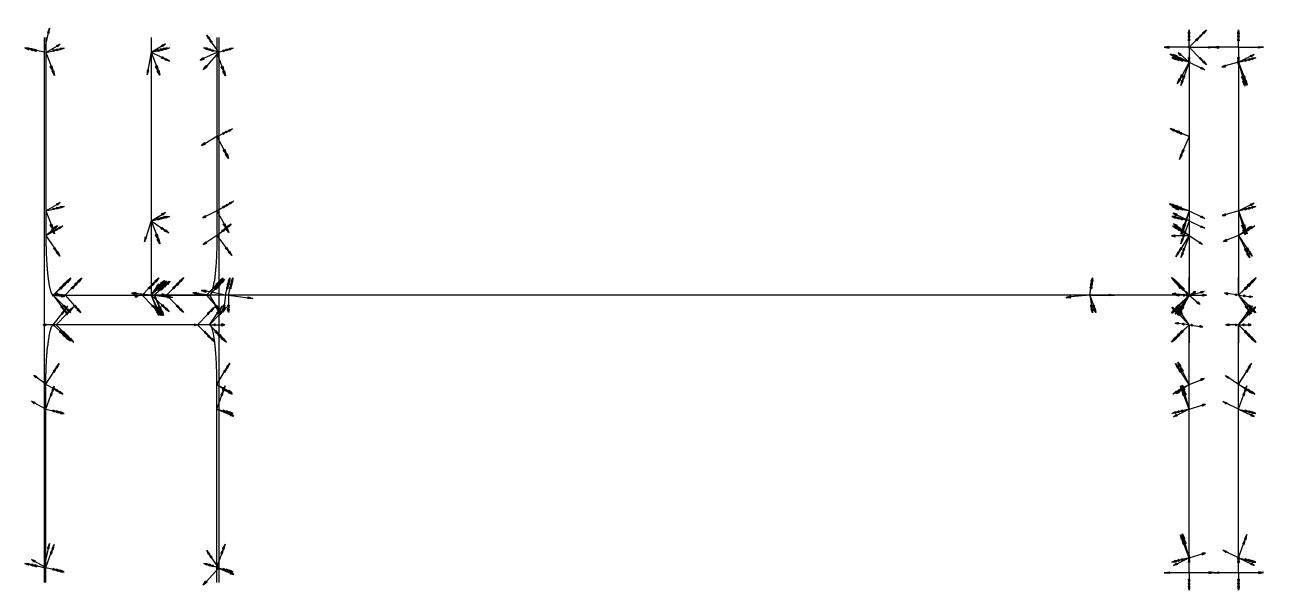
# Model space of a CAD drawing. Header units: millimetres. Extents: x -10381 to 13, y -147 to 180.
# Drawn here: x -10381 to -9881, y -113 to 115 of the extents above; entities that cross this region are included whole.
import ezdxf

# ---------------------------------------------------------------- set-up
doc = ezdxf.new("R2010")
doc.units = ezdxf.units.MM
for name, color, linetype in [('AutoDetect_10_31', 1, 'Continuous'), ('AutoDetect_10_32', 1, 'Continuous'), ('AutoDetect_10_44', 1, 'Continuous'), ('AutoDetect_10_53', 1, 'Continuous'), ('AutoDetect_11_48', 1, 'Continuous'), ('AutoDetect_12_39', 1, 'Continuous'), ('AutoDetect_13_27', 1, 'Continuous'), ('AutoDetect_13_28', 1, 'Continuous'), ('AutoDetect_13_42', 1, 'Continuous'), ('AutoDetect_13_51', 1, 'Continuous'), ('AutoDetect_14_26', 1, 'Continuous'), ('AutoDetect_14_41', 1, 'Continuous'), ('AutoDetect_14_50', 1, 'Continuous'), ('AutoDetect_17_33', 1, 'Continuous'), ('AutoDetect_17_36', 1, 'Continuous'), ('AutoDetect_17_45', 1, 'Continuous'), ('AutoDetect_18_34', 1, 'Continuous'), ('AutoDetect_18_37', 1, 'Continuous'), ('AutoDetect_18_46', 1, 'Continuous'), ('AutoDetect_24_30', 1, 'Continuous'), ('AutoDetect_25_29', 1, 'Continuous'), ('AutoDetect_42_43', 1, 'Continuous'), ('AutoDetect_43_52', 1, 'Continuous'), ('AutoDetect_44_40', 1, 'Continuous'), ('AutoDetect_45_49', 1, 'Continuous'), ('AutoDetect_9_35', 1, 'Continuous'), ('AutoDetect_9_38', 1, 'Continuous'), ('AutoDetect_9_47', 1, 'Continuous'), ('Rippe_ID_GUID_0534A91A_F6E1_4cdb_B717_B08544112096', 1, 'Continuous')]:
    doc.layers.add(name, color=color, linetype=linetype)

# ---------------------------------------------------------------- blocks, each defined once
blk = doc.blocks.new('Kontrollpunkt')
at = {"color": 0}
for q in [(0, 6), (8, 0), (0, 0, 4)]:
    blk.add_line((0, 0), q, dxfattribs=at)
for points in [[(0.25, 8, -0.25), (-0.25, 8, -0.25), (-0.25, 8, 0.25), (0, 10, 0), (-0.25, 8, -0.25), (0.25, 8, 0.25), (0, 10, 0), (0.25, 8, -0.25), (0.25, 8, 0.25), (-0.25, 8, 0.25)], [(0.25, 6, -0.25), (-0.25, 6, -0.25), (-0.25, 6, 0.25), (0, 8, 0), (-0.25, 6, -0.25), (0.25, 6, 0.25), (0, 8, 0), (0.25, 6, -0.25), (0.25, 6, 0.25), (-0.25, 6, 0.25)], [(0.25, 0.25, 4), (-0.25, 0.25, 4), (-0.25, -0.25, 4), (0, 0, 6), (-0.25, 0.25, 4), (0.25, -0.25, 4), (0, 0, 6), (0.25, 0.25, 4), (0.25, -0.25, 4), (-0.25, -0.25, 4)], [(0.25, 0.25, 6), (-0.25, 0.25, 6), (-0.25, -0.25, 6), (0, 0, 8), (-0.25, 0.25, 6), (0.25, -0.25, 6), (0, 0, 8), (0.25, 0.25, 6), (0.25, -0.25, 6), (-0.25, -0.25, 6)], [(0.25, 0.25, 8), (-0.25, 0.25, 8), (-0.25, -0.25, 8), (0, 0, 10), (-0.25, 0.25, 8), (0.25, -0.25, 8), (0, 0, 10), (0.25, 0.25, 8), (0.25, -0.25, 8), (-0.25, -0.25, 8)], [(8, 0.25, -0.25), (8, 0.25, 0.25), (8, -0.25, 0.25), (10, 0, 0), (8, 0.25, 0.25), (8, -0.25, -0.25), (10, 0, 0), (8, 0.25, -0.25), (8, -0.25, -0.25), (8, -0.25, 0.25)]]:
    blk.add_polyline3d(points, dxfattribs=at)

msp = doc.modelspace()

# ---------------------------------------------------------------- linework, layer by layer
at = {"layer": 'AutoDetect_10_31', "color": 1}
msp.add_line((-10329.19, 6, -225.43), (-10306.9, 6, -407), dxfattribs=at)
msp.add_rational_spline([(-10306.9, 6, -407), (-10305.84, 6, -415.61), (-10305.03, 11.47, -422.26)], [1, 0.933394590947, 0.983348647737], degree=2, dxfattribs=at)
at = {"layer": 'AutoDetect_10_32', "color": 1}
msp.add_line((-10370.01, 6, 107), (-10330.42, 6, -215.43), dxfattribs=at)
msp.add_rational_spline([(-10372.29, 14.74, 125.53), (-10372.2, 13.85, 124.79), (-10372.09, 13.03, 123.97), (-10371.23, 6, 116.94), (-10370.01, 6, 107)], [0.983348647737, 0.990484941564, 1, 0.923879532511, 1], degree=2, knots=[-1.5707963, -1.5707963, -1.5707963, -1.4726216, -1.4726216, -0.6872234, -0.6872234, -0.6872234], dxfattribs=at)
at = {"layer": 'AutoDetect_10_44', "color": 1}
msp.add_line((-10372.96, 109.9, 131), (-10372.96, 30, 131), dxfattribs=at)
msp.add_rational_spline([(-10372.96, 30, 131), (-10372.96, 21.39, 131), (-10372.29, 14.74, 125.53)], [1, 0.933394590947, 0.983348647737], degree=2, dxfattribs=at)
at = {"layer": 'AutoDetect_10_53', "color": 1}
msp.add_line((-10303.95, 109.9, -431), (-10303.95, 30, -431), dxfattribs=at)
msp.add_rational_spline([(-10303.95, 30, -431), (-10303.95, 20.06, -431), (-10304.82, 13.03, -423.97), (-10304.92, 12.21, -423.15), (-10305.03, 11.47, -422.26)], [1, 0.923879532511, 1, 0.990484941564, 0.983348647737], degree=2, knots=[-3.1415927, -3.1415927, -3.1415927, -2.3561945, -2.3561945, -2.2580197, -2.2580197, -2.2580197], dxfattribs=at)
at = {"layer": 'AutoDetect_11_48', "color": 1}
msp.add_line((-10373.71, 110, 137.1), (-10373.71, -110, 137.1), dxfattribs=at)
at = {"layer": 'AutoDetect_12_39', "color": 1}
msp.add_line((-10303.19, 110, -437.1), (-10303.19, -110, -437.1), dxfattribs=at)
at = {"layer": 'AutoDetect_13_27', "color": 1}
msp.add_line((-9911.69, 6, 106.5), (-9911.69, 6, -215), dxfattribs=at)
at = {"layer": 'AutoDetect_13_27', "color": 1, "extrusion": (1, 0, 0)}
for start, end in [(134.4033, 178.8065), (178.8065, 180)]:
    msp.add_arc((30, 106.5, -9911.69), 24, start, end, dxfattribs=at)
at = {"layer": 'AutoDetect_13_28', "color": 1}
msp.add_line((-9911.69, 6, -225), (-9911.69, 6, -406.5), dxfattribs=at)
at = {"layer": 'AutoDetect_13_28', "color": 1, "extrusion": (1, 0, 0)}
for start, end in [(181.1935, 225.5967), (180, 181.1935)]:
    msp.add_arc((30, -406.5, -9911.69), 24, start, end, dxfattribs=at)
at = {"layer": 'AutoDetect_13_42', "color": 1}
msp.add_line((-9911.69, 106, 130.5), (-9911.69, 30, 130.5), dxfattribs=at)
at = {"layer": 'AutoDetect_13_42', "color": 1, "extrusion": (1, 0, 0)}
msp.add_arc((30, 106.5, -9911.69), 24, 90, 134.4033, dxfattribs=at)
at = {"layer": 'AutoDetect_13_51', "color": 1}
msp.add_line((-9911.69, 106, -430.5), (-9911.69, 30, -430.5), dxfattribs=at)
at = {"layer": 'AutoDetect_13_51', "color": 1, "extrusion": (-1, 0, 0)}
msp.add_arc((-30, -406.5, 9911.69), 24, 270, 314.4033, dxfattribs=at)
at = {"layer": 'AutoDetect_14_26', "color": 1}
msp.add_line((-9891.69, 6, -406.5), (-9891.69, 6, 106.5), dxfattribs=at)
at = {"layer": 'AutoDetect_14_26', "color": 1, "extrusion": (-1, 0, 0)}
for centre, start, end in [((-30, -406.5, 9891.69), 314.4033, 358.8065), ((-30, 106.5, 9891.69), 1.1935, 45.5967), ((-30, -406.5, 9891.69), 358.8065, 0), ((-30, 106.5, 9891.69), 0, 1.1935)]:
    msp.add_arc(centre, 24, start, end, dxfattribs=at)
at = {"layer": 'AutoDetect_14_41', "color": 1}
msp.add_line((-9891.69, 106, 130.5), (-9891.69, 30, 130.5), dxfattribs=at)
at = {"layer": 'AutoDetect_14_41', "color": 1, "extrusion": (1, 0, 0)}
msp.add_arc((30, 106.5, -9891.69), 24, 90, 134.4033, dxfattribs=at)
at = {"layer": 'AutoDetect_14_50', "color": 1}
msp.add_line((-9891.69, 106, -430.5), (-9891.69, 30, -430.5), dxfattribs=at)
at = {"layer": 'AutoDetect_14_50', "color": 1, "extrusion": (-1, 0, 0)}
msp.add_arc((-30, -406.5, 9891.69), 24, 270, 314.4033, dxfattribs=at)
at = {"layer": 'AutoDetect_17_33', "color": 1}
msp.add_line((-9891.69, -6, 106.5), (-9891.69, -6, -406.5), dxfattribs=at)
at = {"layer": 'AutoDetect_17_33', "color": 1, "extrusion": (-1, 0, 0)}
for centre, start, end in [((30, 106.5, 9891.69), 178.8065, 180), ((30, -406.5, 9891.69), 180, 181.1935), ((30, 106.5, 9891.69), 134.4033, 178.8065), ((30, -406.5, 9891.69), 181.1935, 225.5967)]:
    msp.add_arc(centre, 24, start, end, dxfattribs=at)
at = {"layer": 'AutoDetect_17_36', "color": 1}
msp.add_line((-9891.69, -106, 130.5), (-9891.69, -30, 130.5), dxfattribs=at)
at = {"layer": 'AutoDetect_17_36', "color": 1, "extrusion": (-1, 0, 0)}
msp.add_arc((30, 106.5, 9891.69), 24, 90, 134.4033, dxfattribs=at)
at = {"layer": 'AutoDetect_17_45', "color": 1}
msp.add_line((-9891.69, -106, -430.5), (-9891.69, -30, -430.5), dxfattribs=at)
at = {"layer": 'AutoDetect_17_45', "color": 1, "extrusion": (1, 0, 0)}
msp.add_arc((-30, -406.5, -9891.69), 24, 270, 314.4033, dxfattribs=at)
at = {"layer": 'AutoDetect_18_34', "color": 1}
msp.add_line((-9911.69, -6, -406.5), (-9911.69, -6, 106.5), dxfattribs=at)
at = {"layer": 'AutoDetect_18_34', "color": 1, "extrusion": (1, 0, 0)}
for centre, start, end in [((-30, -406.5, -9911.69), 358.8065, 0), ((-30, 106.5, -9911.69), 0, 1.1935), ((-30, -406.5, -9911.69), 314.4033, 358.8065), ((-30, 106.5, -9911.69), 1.1935, 45.5967)]:
    msp.add_arc(centre, 24, start, end, dxfattribs=at)
at = {"layer": 'AutoDetect_18_37', "color": 1}
msp.add_line((-9911.69, -106, 130.5), (-9911.69, -30, 130.5), dxfattribs=at)
at = {"layer": 'AutoDetect_18_37', "color": 1, "extrusion": (-1, 0, 0)}
msp.add_arc((30, 106.5, 9911.69), 24, 90, 134.4033, dxfattribs=at)
at = {"layer": 'AutoDetect_18_46', "color": 1}
msp.add_line((-9911.69, -106, -430.5), (-9911.69, -30, -430.5), dxfattribs=at)
at = {"layer": 'AutoDetect_18_46', "color": 1, "extrusion": (1, 0, 0)}
msp.add_arc((-30, -406.5, -9911.69), 24, 270, 314.4033, dxfattribs=at)
at = {"layer": 'AutoDetect_24_30', "color": 1}
msp.add_line((-9911.69, 6, -215), (-10330.47, 6, -215), dxfattribs=at)
at = {"layer": 'AutoDetect_25_29', "color": 1}
msp.add_line((-9911.69, 6, -225), (-10329.25, 6, -225), dxfattribs=at)
at = {"layer": 'AutoDetect_42_43', "color": 1}
msp.add_line((-10330.47, 110, -225), (-10330.47, 6, -225), dxfattribs=at)
at = {"layer": 'AutoDetect_43_52', "color": 1}
msp.add_line((-10330.47, 110, -215), (-10330.47, 6, -215), dxfattribs=at)
at = {"layer": 'AutoDetect_44_40', "color": 1}
msp.add_line((-9911.69, 106, -225), (-9911.69, 6, -225), dxfattribs=at)
at = {"layer": 'AutoDetect_45_49', "color": 1}
msp.add_line((-9911.69, 106, -215), (-9911.69, 6, -215), dxfattribs=at)
at = {"layer": 'AutoDetect_9_35', "color": 1}
msp.add_line((-10306.9, -6, -407), (-10370.01, -6, 107), dxfattribs=at)
msp.add_rational_spline([(-10370.01, -6, 107), (-10371.23, -6, 116.94), (-10372.09, -13.03, 123.97), (-10372.2, -13.85, 124.79), (-10372.29, -14.74, 125.53)], [1, 0.923879532511, 1, 0.990484941564, 0.983348647737], degree=2, knots=[-2.4543693, -2.4543693, -2.4543693, -1.6689711, -1.6689711, -1.5707963, -1.5707963, -1.5707963], dxfattribs=at)
msp.add_rational_spline([(-10305.03, -11.47, -422.26), (-10305.84, -6, -415.61), (-10306.9, -6, -407)], [0.983348647737, 0.933394590947, 1], degree=2, dxfattribs=at)
at = {"layer": 'AutoDetect_9_38', "color": 1}
msp.add_line((-10372.96, -109.9, 131), (-10372.96, -30, 131), dxfattribs=at)
msp.add_rational_spline([(-10372.96, -30, 131), (-10372.96, -21.39, 131), (-10372.29, -14.74, 125.53)], [1, 0.933394590947, 0.983348647737], degree=2, dxfattribs=at)
at = {"layer": 'AutoDetect_9_47', "color": 1}
msp.add_line((-10303.95, -109.9, -431), (-10303.95, -30, -431), dxfattribs=at)
msp.add_rational_spline([(-10303.95, -30, -431), (-10303.95, -20.06, -431), (-10304.82, -13.03, -423.97), (-10304.92, -12.21, -423.15), (-10305.03, -11.47, -422.26)], [1, 0.923879532511, 1, 0.990484941564, 0.983348647737], degree=2, knots=[-0.8835729, -0.8835729, -0.8835729, -0.0981748, -0.0981748, 0, 0, 0], dxfattribs=at)

# ---------------------------------------------------------------- block references
at = {"layer": 'AutoDetect_10_31', "color": 1, "extrusion": (0.635818, 0.567276, -0.523387), "rotation": 121.2657441248308}
msp.add_blockref('Kontrollpunkt', (6881.06, -4223.98, -6446.09), dxfattribs=at)
at = {"layer": 'AutoDetect_10_31', "color": 1, "extrusion": (0.697917, 0.706799, 0.115529), "rotation": 81.32651390481566}
msp.add_blockref('Kontrollpunkt', (7350.63, 574.21, -7231.91), dxfattribs=at)
at = {"layer": 'AutoDetect_10_31', "color": 1, "extrusion": (0.598411, 0.650895, 0.467161), "rotation": 56.38243025976372}
msp.add_blockref('Kontrollpunkt', (7591.62, 2896.88, -6354), dxfattribs=at)
at = {"layer": 'AutoDetect_10_31', "color": 1, "extrusion": (0.670004, 0.696364, 0.257239), "rotation": 70.76215237216844}
msp.add_blockref('Kontrollpunkt', (7432.34, 1453.66, -7004.44), dxfattribs=at)
at = {"layer": 'AutoDetect_10_32', "color": 1, "extrusion": (0.709787, 0.704416, -0.000638213), "rotation": 90.0472820034254}
msp.add_blockref('Kontrollpunkt', (7309.06, 102.31, -7356.34), dxfattribs=at)
at = {"layer": 'AutoDetect_10_32', "color": 1, "extrusion": (0.693671, 0.650895, -0.308474), "rotation": 110.6355641420505}
msp.add_blockref('Kontrollpunkt', (7100.21, -2229.68, -7222.48), dxfattribs=at)
at = {"layer": 'AutoDetect_10_32', "color": 1, "extrusion": (0.670004, 0.696364, 0.257239)}
for p, rotation in [((7473.43, 1912.58, -6923.19), 70.76215237216844), ((7451.05, 1662.6, -6967.45), 80.46556051067289)]:
    msp.add_blockref('Kontrollpunkt', p, dxfattribs=dict(at, rotation=rotation))
at = {"layer": 'AutoDetect_10_32', "color": 1, "extrusion": (0.518959, 0.590437, 0.618115), "rotation": 48.95906462753862}
msp.add_blockref('Kontrollpunkt', (7763.22, 4043.37, -5490.68), dxfattribs=at)
at = {"layer": 'AutoDetect_10_44', "color": 1, "extrusion": (0.737587, 0.173648, -0.652542), "rotation": 78.6826334039847}
for p in [(2478.23, -6473.86, -7718.4), (2416.03, -6483.42, -7729.5)]:
    msp.add_blockref('Kontrollpunkt', p, dxfattribs=at)
at = {"layer": 'AutoDetect_10_44', "color": 1, "extrusion": (0.689426, 0.390731, -0.609935), "rotation": 82.53291612957491}
msp.add_blockref('Kontrollpunkt', (5140.65, -5391.45, -7219.57), dxfattribs=at)
at = {"layer": 'AutoDetect_10_53', "color": 1, "extrusion": (0.652542, 0.173648, 0.737587), "rotation": 96.95573088338404}
msp.add_blockref('Kontrollpunkt', (2750.18, 7033.72, -7023.62), dxfattribs=at)
at = {"layer": 'AutoDetect_10_53', "color": 1, "extrusion": (0.630979, 0.305274, 0.713213), "rotation": 93.30138365047299}
msp.add_blockref('Kontrollpunkt', (4550.56, 6291.5, -6787.6), dxfattribs=at)
at = {"layer": 'AutoDetect_10_53', "color": 1, "extrusion": (0.664577, 0.389184, 0.637866), "rotation": 87.3912019395001}
msp.add_blockref('Kontrollpunkt', (5241.49, 5326.76, -7107.12), dxfattribs=at)
at = {"layer": 'AutoDetect_10_53', "color": 1, "extrusion": (0.58184, 0.478467, 0.657671), "rotation": 85.90365851359425}
msp.add_blockref('Kontrollpunkt', (6567.8, 4896.93, -6264.36), dxfattribs=at)
at = {"layer": 'AutoDetect_11_48', "color": 1, "extrusion": (-0.776048, 0.173648, 0.606297), "rotation": 180}
for p in [(2163.71, -6042.51, 8151.68), (2366.69, -6014.97, 8115.56)]:
    msp.add_blockref('Kontrollpunkt', p, dxfattribs=at)
at = {"layer": 'AutoDetect_12_39', "color": 1, "extrusion": (-0.606297, 0.173648, -0.776048), "rotation": 31.92430221437588}
for p in [(2736.87, 7433.27, 6604.06), (2936.84, 7388.83, 6567.94)]:
    msp.add_blockref('Kontrollpunkt', p, dxfattribs=at)
at = {"layer": 'AutoDetect_13_27', "color": 1, "extrusion": (-0.578134, 0.578134, 0.575779), "rotation": 296.0287352918818}
msp.add_blockref('Kontrollpunkt', (7004.38, -4213.64, 5609.96), dxfattribs=at)
at = {"layer": 'AutoDetect_13_27', "color": 1, "extrusion": (-0.696364, 0.696364, 0.173648), "rotation": 270.0347945626857}
for p in [(7004.38, -1151.79, 6917.96), (7004.38, -1399.96, 6874.2)]:
    msp.add_blockref('Kontrollpunkt', p, dxfattribs=at)
at = {"layer": 'AutoDetect_13_27', "color": 1, "extrusion": (-0.705324, 0.703508, -0.087146), "rotation": 253.5172157549969}
msp.add_blockref('Kontrollpunkt', (6995.33, 718.52, 6985.85), dxfattribs=at)
at = {"layer": 'AutoDetect_13_27', "color": 1, "extrusion": (-0.654965, 0.646826, -0.390689), "rotation": 238.2970902319801}
msp.add_blockref('Kontrollpunkt', (6960.39, 2855.4, 6453.89), dxfattribs=at)
at = {"layer": 'AutoDetect_13_28', "color": 1, "extrusion": (-0.654965, 0.646826, 0.390689), "rotation": 291.0982895717643}
msp.add_blockref('Kontrollpunkt', (6960.39, -3131.56, 6336.68), dxfattribs=at)
at = {"layer": 'AutoDetect_13_28', "color": 1, "extrusion": (-0.696364, 0.696364, 0.173648), "rotation": 279.8510761165839}
msp.add_blockref('Kontrollpunkt', (7004.38, -1608.74, 6837.38), dxfattribs=at)
at = {"layer": 'AutoDetect_13_28', "color": 1, "extrusion": (-0.705742, 0.705742, 0.062103), "rotation": 274.8131689800175}
msp.add_blockref('Kontrollpunkt', (7004.38, -700.01, 6982.87), dxfattribs=at)
at = {"layer": 'AutoDetect_13_28', "color": 1, "extrusion": (-0.578134, 0.578134, -0.575779), "rotation": 240.067582641215}
msp.add_blockref('Kontrollpunkt', (7004.38, 3853.89, 5863.31), dxfattribs=at)
at = {"layer": 'AutoDetect_13_42', "color": 1, "extrusion": (-0.696364, 0.173648, -0.696364), "rotation": 278.1385729810916}
for p in [(2301.15, 6807.57, 6828.63), (2359.37, 6797.46, 6818.21)]:
    msp.add_blockref('Kontrollpunkt', p, dxfattribs=at)
at = {"layer": 'AutoDetect_13_42', "color": 1, "extrusion": (-0.650895, 0.390731, -0.650895), "rotation": 271.2695327411889}
msp.add_blockref('Kontrollpunkt', (5075.66, 5640.48, 6378.25), dxfattribs=at)
at = {"layer": 'AutoDetect_13_51', "color": 1, "extrusion": (-0.765168, 0.318087, 0.559767)}
for p, rotation in [((3712.38, -5501.41, 7374.93), 259.4764558955618), ((3740.08, -5494.96, 7365.39), 269.263391825125)]:
    msp.add_blockref('Kontrollpunkt', p, dxfattribs=dict(at, rotation=rotation))
at = {"layer": 'AutoDetect_13_51', "color": 1, "extrusion": (-0.792255, 0.285619, 0.539215), "rotation": 275.9437602355175}
msp.add_blockref('Kontrollpunkt', (3323.9, -5397.65, 7631.88), dxfattribs=at)
at = {"layer": 'AutoDetect_13_51', "color": 1, "extrusion": (-0.621395, 0.477218, 0.621395), "rotation": 296.2784006980711}
msp.add_blockref('Kontrollpunkt', (6013.29, -5233.43, 5905.87), dxfattribs=at)
at = {"layer": 'AutoDetect_14_26', "color": 1, "extrusion": (0.654965, 0.646826, 0.390689), "rotation": 63.315109171131}
msp.add_blockref('Kontrollpunkt', (6954.88, 2373.39, -6633.83), dxfattribs=at)
at = {"layer": 'AutoDetect_14_26', "color": 1, "extrusion": (0.705324, 0.703508, 0.087146), "rotation": 83.53772313014413}
msp.add_blockref('Kontrollpunkt', (6989.71, 204.51, -7008.08), dxfattribs=at)
at = {"layer": 'AutoDetect_14_26', "color": 1, "extrusion": (0.654965, 0.646826, -0.390689), "rotation": 116.6848909494969}
msp.add_blockref('Kontrollpunkt', (6954.88, -2649.55, -6516.63), dxfattribs=at)
at = {"layer": 'AutoDetect_14_26', "color": 1, "extrusion": (0.696364, 0.696364, -0.173648), "rotation": 102.7514069217628}
for p in [(6998.72, -1575.27, -6820.31), (6998.72, -1118.32, -6900.88)]:
    msp.add_blockref('Kontrollpunkt', p, dxfattribs=at)
at = {"layer": 'AutoDetect_14_41', "color": 1, "extrusion": (0.696364, 0.173648, -0.696364), "rotation": 81.23480636810187}
for p in [(2490.37, -6573.04, -6961.73), (2432.15, -6583.15, -6972.15)]:
    msp.add_blockref('Kontrollpunkt', p, dxfattribs=at)
at = {"layer": 'AutoDetect_14_41', "color": 1, "extrusion": (0.650895, 0.390731, -0.650895), "rotation": 86.34572295680395}
msp.add_blockref('Kontrollpunkt', (5116.81, -5411.08, -6511.67), dxfattribs=at)
at = {"layer": 'AutoDetect_14_50', "color": 1, "extrusion": (0.696364, 0.173648, 0.696364), "rotation": 91.41777319695939}
for p in [(2490.37, 6357.74, -7170.64), (2432.15, 6367.85, -7181.05)]:
    msp.add_blockref('Kontrollpunkt', p, dxfattribs=at)
at = {"layer": 'AutoDetect_14_50', "color": 1, "extrusion": (0.650895, 0.390731, 0.650895), "rotation": 83.40411446479465}
msp.add_blockref('Kontrollpunkt', (5116.81, 5183.33, -6706.94), dxfattribs=at)
at = {"layer": 'AutoDetect_17_33', "color": 1, "extrusion": (0.654965, -0.646826, -0.390689), "rotation": 248.9017103303349}
msp.add_blockref('Kontrollpunkt', (-6954.88, -2649.55, -6516.63), dxfattribs=at)
at = {"layer": 'AutoDetect_17_33', "color": 1, "extrusion": (0.705324, -0.703508, -0.087146), "rotation": 265.0322242416921}
msp.add_blockref('Kontrollpunkt', (-6989.71, -503.37, -6981.94), dxfattribs=at)
at = {"layer": 'AutoDetect_17_33', "color": 1, "extrusion": (0.654965, -0.646826, 0.390689), "rotation": 291.0982895717643}
msp.add_blockref('Kontrollpunkt', (-6954.88, 2373.39, -6633.83), dxfattribs=at)
at = {"layer": 'AutoDetect_17_33', "color": 1, "extrusion": (0.696364, -0.696364, 0.173648), "rotation": 279.8510761165839}
for p in [(-6998.72, 1279.82, -6872.4), (-6998.72, 822.87, -6952.98)]:
    msp.add_blockref('Kontrollpunkt', p, dxfattribs=at)
at = {"layer": 'AutoDetect_17_36', "color": 1, "extrusion": (0.650895, -0.390731, -0.650895), "rotation": 271.2695327411889}
msp.add_blockref('Kontrollpunkt', (-5116.81, -5411.08, -6511.67), dxfattribs=at)
at = {"layer": 'AutoDetect_17_36', "color": 1, "extrusion": (0.696364, -0.173648, -0.696364), "rotation": 278.1385729810916}
for p in [(-2432.15, -6583.15, -6972.15), (-2490.37, -6573.04, -6961.73)]:
    msp.add_blockref('Kontrollpunkt', p, dxfattribs=at)
at = {"layer": 'AutoDetect_17_45', "color": 1, "extrusion": (0.650895, -0.390731, 0.650895), "rotation": 268.7304672588111}
msp.add_blockref('Kontrollpunkt', (-5116.81, 5183.33, -6706.94), dxfattribs=at)
at = {"layer": 'AutoDetect_17_45', "color": 1, "extrusion": (0.696364, -0.173648, 0.696364), "rotation": 261.8614270189084}
for p in [(-2432.15, 6367.85, -7181.05), (-2490.37, 6357.74, -7170.64)]:
    msp.add_blockref('Kontrollpunkt', p, dxfattribs=at)
at = {"layer": 'AutoDetect_18_34', "color": 1, "extrusion": (-0.654965, -0.646826, -0.390689), "rotation": 116.6848909494968}
msp.add_blockref('Kontrollpunkt', (-6960.39, 2855.4, 6453.89), dxfattribs=at)
at = {"layer": 'AutoDetect_18_34', "color": 1, "extrusion": (-0.696364, -0.696364, -0.173648), "rotation": 102.7514069217628}
for p in [(-7004.38, 856.35, 6970.05), (-7004.38, 1313.3, 6889.48)]:
    msp.add_blockref('Kontrollpunkt', p, dxfattribs=at)
at = {"layer": 'AutoDetect_18_34', "color": 1, "extrusion": (-0.705324, -0.703508, 0.087146), "rotation": 83.53772313014413}
msp.add_blockref('Kontrollpunkt', (-6995.33, -1017.38, 6959.7), dxfattribs=at)
at = {"layer": 'AutoDetect_18_34', "color": 1, "extrusion": (-0.654965, -0.646826, 0.390689), "rotation": 63.31510917113096}
msp.add_blockref('Kontrollpunkt', (-6960.39, -3131.56, 6336.68), dxfattribs=at)
at = {"layer": 'AutoDetect_18_37', "color": 1, "extrusion": (-0.650895, -0.390731, -0.650895), "rotation": 86.34572295680395}
msp.add_blockref('Kontrollpunkt', (-5075.66, 5640.48, 6378.25), dxfattribs=at)
at = {"layer": 'AutoDetect_18_37', "color": 1, "extrusion": (-0.696364, -0.173648, -0.696364), "rotation": 81.23480636810187}
for p in [(-2359.37, 6797.46, 6818.21), (-2301.15, 6807.57, 6828.63)]:
    msp.add_blockref('Kontrollpunkt', p, dxfattribs=at)
at = {"layer": 'AutoDetect_18_46', "color": 1, "extrusion": (-0.650895, -0.390731, 0.650895), "rotation": 83.40411446479465}
msp.add_blockref('Kontrollpunkt', (-5075.66, -5868.23, 6182.98), dxfattribs=at)
at = {"layer": 'AutoDetect_18_46', "color": 1, "extrusion": (-0.696364, -0.173648, 0.696364), "rotation": 91.41777319695939}
for p in [(-2359.37, -7012.77, 6609.3), (-2301.15, -7022.88, 6619.72)]:
    msp.add_blockref('Kontrollpunkt', p, dxfattribs=at)
at = {"layer": 'AutoDetect_24_30', "color": 1, "extrusion": (0.550245, 0.590437, 0.590437), "rotation": 52.73899985606192}
msp.add_blockref('Kontrollpunkt', (7561.52, 3982.32, -5807.69), dxfattribs=at)
at = {"layer": 'AutoDetect_24_30', "color": 1, "extrusion": (0.173648, 0.696364, 0.696364), "rotation": 4.152866942558883}
msp.add_blockref('Kontrollpunkt', (9995.86, 1577.15, -1934.2), dxfattribs=at)
at = {"layer": 'AutoDetect_24_30', "color": 1, "extrusion": (0.108507, 0.702932, 0.702932), "rotation": 19.71720372149556}
msp.add_blockref('Kontrollpunkt', (9836.11, 910.1, -1226.74), dxfattribs=at)
at = {"layer": 'AutoDetect_24_30', "color": 1, "extrusion": (-0.575779, 0.578134, 0.578134), "rotation": 296.2739988100578}
msp.add_blockref('Kontrollpunkt', (7018.68, -4221.53, 5586.11), dxfattribs=at)
at = {"layer": 'AutoDetect_25_29', "color": 1, "extrusion": (0.596989, 0.567276, -0.567276), "rotation": 125.0489009039875}
msp.add_blockref('Kontrollpunkt', (7119.51, -4430.62, -6035.41), dxfattribs=at)
at = {"layer": 'AutoDetect_25_29', "color": 1, "extrusion": (0.173648, 0.696364, -0.696364), "rotation": 170.7051341399284}
msp.add_blockref('Kontrollpunkt', (9994.68, -1892.73, -1627.59), dxfattribs=at)
at = {"layer": 'AutoDetect_25_29', "color": 1, "extrusion": (0.102947, 0.70335, -0.70335), "rotation": 168.2446023722616}
msp.add_blockref('Kontrollpunkt', (9847.64, -1169.46, -862.02), dxfattribs=at)
at = {"layer": 'AutoDetect_25_29', "color": 1, "extrusion": (-0.575779, 0.578134, -0.578134), "rotation": 239.8648347175701}
msp.add_blockref('Kontrollpunkt', (7018.68, 3862.51, 5840.49), dxfattribs=at)
at = {"layer": 'AutoDetect_42_43', "color": 1, "extrusion": (0.737587, 0.173648, -0.652542), "rotation": 78.6826334039847}
for p in [(2468.58, -6716.62, -7454.74), (2402.39, -6726.79, -7466.54)]:
    msp.add_blockref('Kontrollpunkt', p, dxfattribs=at)
at = {"layer": 'AutoDetect_42_43', "color": 1, "extrusion": (0.612358, 0.575779, -0.541753), "rotation": 83.25019636044887}
msp.add_blockref('Kontrollpunkt', (7080.86, -4264.16, -6200.6), dxfattribs=at)
at = {"layer": 'AutoDetect_43_52', "color": 1, "extrusion": (0.652542, 0.173648, 0.737587)}
for p, rotation in [((2757.09, 7198.45, -6881.59), 147.4463675039386), ((2691.38, 7211.35, -6893.4), 138.9143141180534)]:
    msp.add_blockref('Kontrollpunkt', p, dxfattribs=dict(at, rotation=rotation))
at = {"layer": 'AutoDetect_43_52', "color": 1, "extrusion": (0.541753, 0.575779, 0.612358), "rotation": 146.2797184273761}
msp.add_blockref('Kontrollpunkt', (7527.78, 4162.27, -5724.76), dxfattribs=at)
at = {"layer": 'AutoDetect_44_40', "color": 1, "extrusion": (-0.696364, 0.173648, -0.696364), "rotation": 278.1385729810916}
for p in [(2301.15, 6552.43, 7076.19), (2363.25, 6541.65, 7065.08)]:
    msp.add_blockref('Kontrollpunkt', p, dxfattribs=at)
at = {"layer": 'AutoDetect_44_40', "color": 1, "extrusion": (-0.578134, 0.575779, -0.578134), "rotation": 267.7783710749779}
msp.add_blockref('Kontrollpunkt', (6990.04, 3879.05, 5863.82), dxfattribs=at)
at = {"layer": 'AutoDetect_45_49', "color": 1, "extrusion": (-0.696364, 0.173648, 0.696364), "rotation": 261.8614270189084}
for p in [(2301.15, -6868.22, 6769.79), (2363.25, -6857.43, 6758.68)]:
    msp.add_blockref('Kontrollpunkt', p, dxfattribs=at)
at = {"layer": 'AutoDetect_45_49', "color": 1, "extrusion": (-0.578134, 0.575779, 0.578134), "rotation": 272.2216289250221}
msp.add_blockref('Kontrollpunkt', (6990.04, -4238.06, 5609.44), dxfattribs=at)
at = {"layer": 'AutoDetect_9_35', "color": 1, "extrusion": (0.693671, -0.650895, -0.308474), "rotation": 253.8568298335194}
msp.add_blockref('Kontrollpunkt', (-7100.21, -2229.68, -7222.48), dxfattribs=at)
at = {"layer": 'AutoDetect_9_35', "color": 1, "extrusion": (0.712339, -0.696364, -0.087467), "rotation": 265.1127739631074}
for p in [(-7252.53, -551.46, -7390.4), (-7212.67, -1010.48, -7309.17)]:
    msp.add_blockref('Kontrollpunkt', p, dxfattribs=at)
at = {"layer": 'AutoDetect_9_35', "color": 1, "extrusion": (0.598411, -0.650895, 0.467161), "rotation": 296.9366301112448}
msp.add_blockref('Kontrollpunkt', (-7591.62, 2896.88, -6354), dxfattribs=at)
at = {"layer": 'AutoDetect_9_35', "color": 1, "extrusion": (0.688539, -0.704416, 0.172373), "rotation": 280.0011786889257}
msp.add_blockref('Kontrollpunkt', (-7374.87, 840.22, -7162.63), dxfattribs=at)
at = {"layer": 'AutoDetect_9_38', "color": 1, "extrusion": (0.689426, -0.390731, -0.609935), "rotation": 274.5208314999138}
msp.add_blockref('Kontrollpunkt', (-5140.65, -5391.45, -7219.57), dxfattribs=at)
at = {"layer": 'AutoDetect_9_38', "color": 1, "extrusion": (0.737587, -0.173648, -0.652542), "rotation": 280.246415284029}
for p in [(-2416.03, -6483.42, -7729.5), (-2478.23, -6473.86, -7718.4)]:
    msp.add_blockref('Kontrollpunkt', p, dxfattribs=at)
at = {"layer": 'AutoDetect_9_47', "color": 1, "extrusion": (0.609935, -0.390731, 0.689426), "rotation": 272.3201991222751}
msp.add_blockref('Kontrollpunkt', (-5583.41, 5658.33, -6570.16), dxfattribs=at)
at = {"layer": 'AutoDetect_9_47', "color": 1, "extrusion": (0.652542, -0.173648, 0.737587), "rotation": 264.1805693007809}
for p in [(-2688.43, 7045.84, -7034.72), (-2750.18, 7033.72, -7023.62)]:
    msp.add_blockref('Kontrollpunkt', p, dxfattribs=at)
at = {"layer": 'Rippe_ID_GUID_0534A91A_F6E1_4cdb_B717_B08544112096', "color": 2, "extrusion": (0, 0.707107, 0.707107)}
for p in [(9911.69, -379.36, -229.46), (9891.69, -379.36, -229.46)]:
    msp.add_blockref('Kontrollpunkt', p, dxfattribs=at)
at = {"layer": 'Rippe_ID_GUID_0534A91A_F6E1_4cdb_B717_B08544112096', "color": 2, "extrusion": (0.707107, 0.707107, 0), "rotation": 90}
for p in [(7083.57, -215, -6933.67), (7083.57, -225, -6933.67)]:
    msp.add_blockref('Kontrollpunkt', p, dxfattribs=at)
at = {"layer": 'Rippe_ID_GUID_0534A91A_F6E1_4cdb_B717_B08544112096', "color": 2, "extrusion": (0, 0.707107, -0.707107), "rotation": 180}
for p in [(9911.69, 167.23, -17.32), (9891.69, 167.23, -17.32)]:
    msp.add_blockref('Kontrollpunkt', p, dxfattribs=at)
at = {"layer": 'Rippe_ID_GUID_0534A91A_F6E1_4cdb_B717_B08544112096', "color": 2, "extrusion": (0, -0.707107, -0.707107), "rotation": 180}
for p in [(-9911.69, 167.23, -17.32), (-9891.69, 167.23, -17.32)]:
    msp.add_blockref('Kontrollpunkt', p, dxfattribs=at)
at = {"layer": 'Rippe_ID_GUID_0534A91A_F6E1_4cdb_B717_B08544112096', "color": 2, "extrusion": (0, -0.707107, 0.707107)}
for p in [(-9911.69, -379.36, -229.46), (-9891.69, -379.36, -229.46)]:
    msp.add_blockref('Kontrollpunkt', p, dxfattribs=at)

doc.saveas('drawing.dxf')
